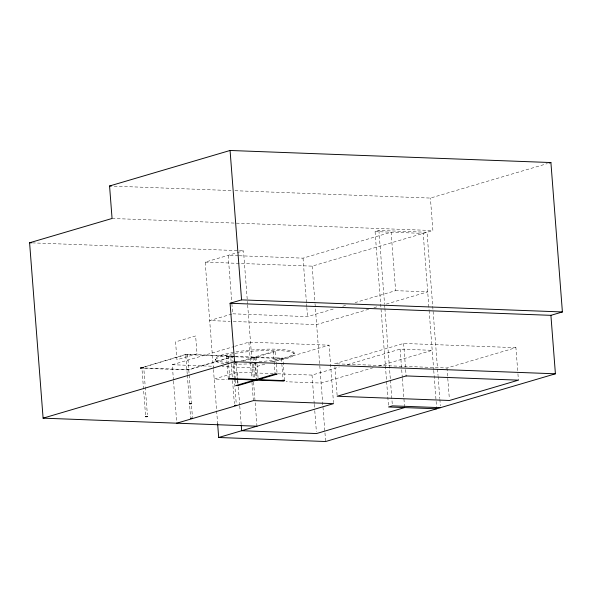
<?xml version="1.0" encoding="UTF-8"?>
<svg xmlns="http://www.w3.org/2000/svg" width="592" height="592" viewBox="0 0 592 592"><rect width="100%" height="100%" fill="white"/><g stroke="black" fill="none" stroke-linecap="round" stroke-linejoin="round"><path stroke-width="0.44" stroke-dasharray="2.96 2.22" d="M145.514 414.859L141.902 367.98L142.413 367.795L143.775 367.817L145.188 386.199M187.235 374.359L185.747 355.037L186.347 354.86L187.62 354.897L189.122 374.107M187.597 354.941L185.755 355.052M232.301 376.971L230.747 356.732L231.997 356.502L232.619 356.591L234.24 377.733M232.612 356.621L230.754 356.761M213.386 368.631L205.187 262.115L236.526 252.88M237.392 252.621L243.49 250.83L247.301 300.41M234.95 190.713L430.399 198.068L547.371 163.592M388.426 405.143L375.069 231.598L378.902 230.466L427.024 232.279L437.481 368.18M239.257 255.759L303.03 258.156L391.112 232.197L395.611 290.657L355.089 302.601M205.187 262.115L312.132 266.141L432.893 230.547L430.399 198.068M231.783 314.063L209.686 320.575L229.97 321.338M231.894 303.755L232.663 313.804L307.529 316.624L334.835 308.573M342.761 306.234L347.164 304.939M233.418 356.673L188.345 369.963L140.223 368.15L186.154 354.282L234.277 356.088M140.223 368.15L186.177 354.601L234.299 356.414M173.471 380.264L172.279 364.731L233.907 346.572M234.78 346.305L248.869 342.154L329.078 345.173L333.503 402.723M368.638 309.276L316.631 324.601L230.895 321.375M373.922 307.714L378.332 306.419M386.265 304.081L427.69 291.871L395.611 290.657M228.297 379.006L226.558 356.48L228.016 356.051L282.895 358.116L284.634 380.641M140.193 367.824L188.323 369.637L233.389 356.354M235.305 379.272L234.062 363.051L235.779 362.541M240.944 361.024L273.371 351.463L275.398 351.544L276.301 363.259M234.062 363.051L237.814 362.622M242.972 361.098L275.398 351.544M235.675 356.821L281.444 358.545L282.895 358.116M273.208 373.619L237.163 372.264L214.186 379.035L227.091 379.524M264.809 364.117L252.481 367.75L222.059 366.603M272.734 361.779L329.078 345.173M515.921 347.674L403.626 343.449L334.695 363.762L446.982 367.987L515.921 347.674L517.859 372.93M277.833 373.796L312.028 375.084L339.334 367.033M347.26 364.702L400.111 349.125L432.19 350.331L378.421 366.174M373.138 367.736L321.13 383.061L286.099 381.744M114.175 186.169L231.257 190.572M112.066 218.47L432.893 230.547M375.069 231.598L423.191 233.403L429.059 309.623M32.368 242.883L243.49 250.83M238.332 255.722L228.172 255.344L231.82 302.845M226.558 356.48L234.765 356.784M172.279 364.731L213.764 366.293M141.932 368.002L143.775 367.817M517.933 373.833L518.422 380.153M446.982 367.987L449.343 398.66M437.555 369.097L438.043 375.52M438.117 376.438L439.812 398.475M439.886 399.4L440.381 405.823M429.126 310.541L433.67 369.512M433.736 370.422L436.622 407.873M403.626 343.449L405.572 368.705M405.638 369.608L406.127 375.927M400.111 349.125L402.286 377.437M402.36 378.355L404.61 407.585M378.902 230.466L384.548 303.925M384.622 304.843L384.837 307.596M384.904 308.513L390.343 379.22M390.417 380.138L392.326 404.935M334.902 366.47L337.196 396.24M312.132 266.141L314.959 302.867M315.033 303.785L325.63 441.521M303.03 258.156L306.471 302.919M306.545 303.829L306.752 306.575M306.826 307.485L307.529 316.624M312.028 375.084L314.204 403.396M314.278 404.314L314.7 409.797M314.766 410.707L316.387 431.716M294.017 352.662L294.12 353.964M281.444 358.545L283.176 381.07M276.368 364.154L277.13 374.07M273.371 351.463L275.102 373.989M256.469 357.117L256.75 360.72M257.024 364.324L258.208 379.65M255.019 357.546L256.75 380.071M254.442 357.043L256.173 379.568M252.984 357.472L253.406 362.881M253.472 363.777L254.723 379.997M247.375 301.328L247.582 304.088M247.656 305.006L252.111 362.852M252.177 363.769L253.309 378.466M253.591 382.136L256.98 426.21M248.869 342.154L251.607 377.785M251.963 382.351L253.369 400.621M237.163 372.264L237.725 379.576M237.799 380.486L238.006 383.224M238.287 386.879L239.693 405.15M239.767 406.06L241.173 424.331M236.09 363.125L237.34 379.346M237.407 380.249L237.755 384.748M235.379 380.168L235.653 383.771M234.314 378.651L236.297 404.388M232.582 380.649L234.351 403.626M228.016 356.051L228.638 364.161M228.712 365.057L229.748 378.577M215.236 359.329L215.34 360.624M213.46 369.549L217.627 423.724M189.196 375.025L192.444 417.308M187.324 375.187L190.58 417.471M173.545 381.174L176.771 423.191M145.262 387.124L147.378 414.696M223.813 363.473A39.575 6.194 -4.4 0 1 233.196 353.705A39.575 6.194 -4.4 0 1 289.658 351.789A39.575 6.194 -4.4 0 1 269.752 361.912M257.113 363.318A39.575 6.194 -4.4 0 1 231.753 364.065M227.95 362.57A39.575 6.194 -4.4 0 1 232.804 352.462A39.575 6.194 -4.4 0 1 291.782 351.115A39.575 6.194 -4.4 0 1 258.637 361.875M237.873 362.874A39.575 6.194 -4.4 0 1 234.624 362.852M186.909 369.637L188.767 369.526L186.924 369.623M195.634 335.967L175.565 341.88L176.941 359.751L197.01 353.838L195.634 335.967"/><path stroke-width="0.89" d="M109.564 185.992L230.073 150.479L550.908 162.548L562.4 311.954L550.908 315.336L230.081 303.267L234.58 361.727L43.098 418.159L29.6 242.779L112.066 218.47L109.564 185.992L111.407 186.066M549.132 163.074L550.908 162.548M230.081 303.267L241.566 299.878L562.4 311.954M176.771 423.191L253.369 400.621L333.577 403.633L218.685 437.495L217.627 423.724M404.61 407.585L316.528 433.544L241.662 430.724L241.24 425.248M550.908 315.336L555.407 373.796L325.63 441.521L218.685 437.495M29.6 242.779L31.443 242.846M234.58 361.727L555.407 373.796M440.522 407.659L392.392 405.853L388.567 406.978L436.689 408.791M43.098 418.159L256.98 426.21M230.073 150.479L241.566 299.878M145.662 416.664L147.526 416.553L145.706 416.635M189.507 403.737L191.371 403.626L189.529 403.722M190.654 418.359L192.518 418.241L190.676 418.344M234.506 405.431L236.363 405.32L234.521 405.416M229.748 378.577L228.297 379.006L283.176 381.07L284.634 380.641L229.748 378.577M275.102 373.989L235.794 385.577L237.821 385.651L277.13 374.07L275.102 373.989M406.127 375.927L337.196 396.24L449.483 400.466L518.422 380.153L406.127 375.927"/></g></svg>
